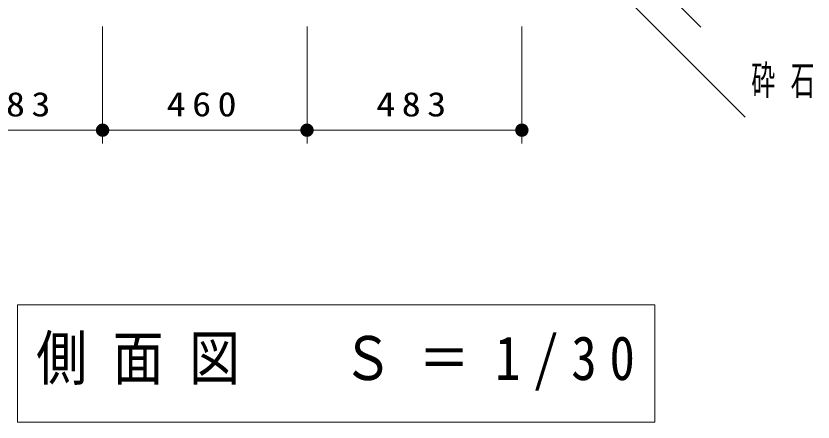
# Model space of a CAD drawing. Units: millimetres on the paper, scale 1:30. Extents: x -365 to 0, y 0 to 257.
# Drawn here: x -137.2 to -77.4, y 48.2 to 78.7 of the extents above; entities that cross this region are included whole.
import ezdxf

# ---------------------------------------------------------------- set-up
doc = ezdxf.new("R2010")
doc.units = ezdxf.units.MM
doc.layers.add('LY_1', color=7, linetype='Continuous', lineweight=25)
doc.styles.add('ＭＳ ゴシック', font='')
doc.styles.get('ＭＳ ゴシック').set_extended_font_data('MS Gothic')

# ---------------------------------------------------------------- blocks, each defined once
blk = doc.blocks.new('filled_dot')
at = {"color": 0, "linetype": 'Continuous', "lineweight": -2, "const_width": 1.25}
blk.add_lwpolyline([(-0.625, 0, 1), (0.625, 0, 1)], format="xyb", close=True, dxfattribs=at)

msp = doc.modelspace()

# ---------------------------------------------------------------- linework, layer by layer
at = {"layer": 'LY_1', "lineweight": 13}
for p, q in [((-95.077, 87.099), (-85.806, 77.828)), ((-93.41, 82.008), (-82.491, 71.089)), ((-130.693, 77.882), (-130.693, 69.113)), ((-115.36, 77.882), (-115.36, 69.113)), ((-99.243, 77.882), (-99.243, 69.113)), ((-130.693, 70.113), (-146.809, 70.113)), ((-115.36, 70.113), (-130.693, 70.113)), ((-99.243, 70.113), (-115.36, 70.113)), ((-137.08, 57.03), (-137.08, 48.23)), ((-89.28, 57.03), (-137.08, 57.03)), ((-89.28, 48.23), (-89.28, 57.03)), ((-137.08, 48.23), (-89.28, 48.23))]:
    msp.add_line(p, q, dxfattribs=at)

# ---------------------------------------------------------------- block references
at = {"layer": 'LY_1', "lineweight": 13, "xscale": 0.4, "yscale": 0.4, "rotation": 180}
for p in [(-130.693, 70.113), (-115.36, 70.113), (-99.243, 70.113)]:
    msp.add_blockref('filled_dot', p, dxfattribs=at)
at = {"layer": 'LY_1', "lineweight": 13, "xscale": 0.4, "yscale": 0.4}
for p in [(-130.693, 70.113), (-115.36, 70.113)]:
    msp.add_blockref('filled_dot', p, dxfattribs=at)

# ---------------------------------------------------------------- texts
at = {"layer": 'LY_1', "style": 'ＭＳ ゴシック'}
for s, insert, char_height, attachment_point in [('\\T1.64;\\W0.6;砕石', (-82.036, 73.739), 2.199, 4), ('\\T1.33;\\W1.15;483', (-136.99, 71.113), 1.833, 8), ('\\T1.33;\\W1.15;460', (-123.026, 71.113), 1.833, 8), ('\\T1.33;\\W1.15;483', (-107.302, 71.113), 1.833, 8), ('\\T1.5;\\W0.85;側面図\u3000Ｓ＝1/30', (-135.68, 52.63), 3.299, 4)]:
    msp.add_mtext(s, dxfattribs=dict(at, insert=insert, char_height=char_height, attachment_point=attachment_point))

doc.saveas('drawing.dxf')
